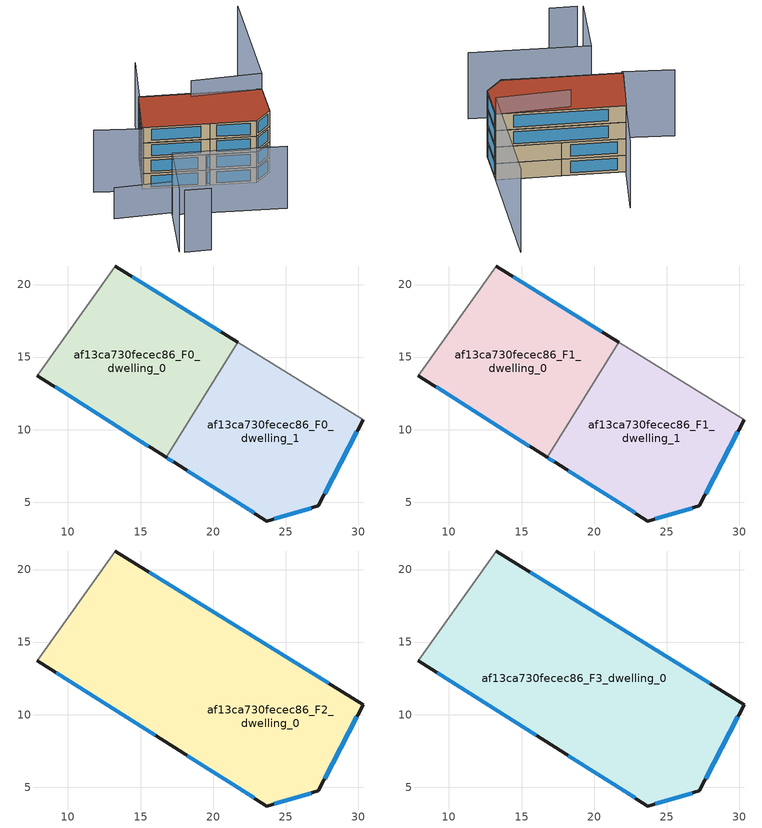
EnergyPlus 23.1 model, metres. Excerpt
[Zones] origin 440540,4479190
af13ca730fecec86_F0_dwelling_0
 floor ground (EU_floor_Construction): 16.78,8.08 21.71,16.03 13.25,21.28 7.9,13.73 z0
 wall outside (EU_wall_Construction): 13.25,21.28 21.71,16.03 / 16.78,8.08 7.9,13.73 z0:3
 wall adiabatic (EU_wall_Construction): 7.9,13.73 13.25,21.28 z0:3
 wall to af13ca730fecec86_F0_dwelling_1 (EU_wall_Construction): 21.71,16.03 16.78,8.08 z0:3
 window (EU_Window_Construction): 14.42,20.55 20.53,16.76 / 15.55,8.87 9.13,12.94 z0.42:2.58
af13ca730fecec86_F0_dwelling_1
 floor ground (EU_floor_Construction): 27.27,4.74 30.34,10.67 21.71,16.03 16.78,8.08 17.33,7.74 23.72,3.7 z0
 wall outside (EU_wall_Construction): 30.34,10.67 27.27,4.74 23.72,3.7 17.33,7.74 16.78,8.08 z0:3
 wall adiabatic (EU_wall_Construction): 21.71,16.03 30.34,10.67 z0:3
 window (EU_Window_Construction): 22.83,4.26 18.21,7.18 / 17.25,7.78 16.85,8.04 / 29.91,9.85 27.69,5.56 / 26.77,4.59 24.21,3.84 z0.42:2.58
af13ca730fecec86_F1_dwelling_0
 floor to af13ca730fecec86_F0_dwelling_0 (EU_floor_Construction): 16.78,8.08 21.71,16.03 13.25,21.28 7.9,13.73 z3
 wall outside (EU_wall_Construction): 13.25,21.28 21.71,16.03 / 16.78,8.08 7.9,13.73 z3:6
 wall adiabatic (EU_wall_Construction): 7.9,13.73 13.25,21.28 z3:6
 wall to af13ca730fecec86_F1_dwelling_1 (EU_wall_Construction): 21.71,16.03 16.78,8.08 z3:6
 window (EU_Window_Construction): 14.42,20.55 20.53,16.76 / 15.55,8.87 9.13,12.94 z3.42:5.58
af13ca730fecec86_F1_dwelling_1
 floor to af13ca730fecec86_F0_dwelling_1 (EU_floor_Construction): 27.27,4.74 30.34,10.67 21.71,16.03 16.78,8.08 17.33,7.74 23.71,3.7 z3
 wall outside (EU_wall_Construction): 30.34,10.67 27.27,4.74 23.72,3.7 17.33,7.74 16.78,8.08 z3:6
 wall adiabatic (EU_wall_Construction): 21.71,16.03 30.34,10.67 z3:6
 window (EU_Window_Construction): 22.83,4.26 18.21,7.18 / 17.25,7.78 16.85,8.04 / 29.91,9.85 27.69,5.56 / 26.77,4.59 24.21,3.84 z3.42:5.58
af13ca730fecec86_F2_dwelling_0
 floor to af13ca730fecec86_F1_dwelling_0 (EU_floor_Construction): 16.78,8.09 21.71,16.03 13.25,21.28 7.9,13.73 z6
 floor to af13ca730fecec86_F1_dwelling_1 (EU_floor_Construction): 27.27,4.74 30.34,10.67 21.71,16.03 16.78,8.09 17.33,7.74 23.71,3.7 z6
 wall outside (EU_wall_Construction): 13.25,21.28 30.34,10.67 27.27,4.74 23.72,3.7 17.33,7.74 7.9,13.73 z6:9
 wall adiabatic (EU_wall_Construction): 7.9,13.73 13.25,21.28 z6:9
 window (EU_Window_Construction): 22.83,4.26 18.21,7.18 / 16.02,8.57 9.21,12.9 / 15.62,19.81 27.97,12.15 / 29.91,9.85 27.69,5.56 / 26.77,4.59 24.21,3.84 z6.42:8.58
af13ca730fecec86_F3_dwelling_0
 floor to af13ca730fecec86_F2_dwelling_0 (EU_floor_Construction): 27.27,4.74 30.34,10.67 13.25,21.28 7.9,13.73 17.33,7.74 23.71,3.7 z9
 wall outside (EU_wall_Construction): 13.25,21.28 30.34,10.67 27.27,4.74 23.72,3.7 17.33,7.74 7.9,13.73 z9:12
 wall adiabatic (EU_wall_Construction): 7.9,13.73 13.25,21.28 z9:12
 window (EU_Window_Construction): 22.83,4.26 18.21,7.18 / 16.02,8.57 9.21,12.9 / 15.62,19.81 27.97,12.15 / 29.91,9.85 27.69,5.56 / 26.77,4.59 24.21,3.84 z9.42:11.58
 roof outside (EU_roof_Construction): 30.34,10.67 27.27,4.74 23.72,3.7 17.33,7.74 7.9,13.73 13.25,21.28 z12
shading: 1.62,-5.28 5.36,-7.46 / 0.95,-4.69 6.93,4.72 / 6.93,4.72 22.86,-5.4 / 19.11,29.57 7.83,13.35 / 7.83,13.35 1.18,17.98 z0:12; -1.1,9.75 7.31,5.27 z0:6; 39.92,28.9 30.34,10.67 / 30.34,10.67 19.97,16.13 z0:15
[Building]
EU S2 Campaign: North Axis=0; Terrain=City; Solar Distribution=FullExterior
[Site:Location]
Madrid: Latitude=40.5; Longitude=-3.5; Time Zone=1; Elevation=609
[SizingPeriod:WeatherFileDays]
AnnualSizingPeriod: Begin Month=1; Begin Day of Month=1; End Month=12; End Day of Month=31; Day of Week for Start Day=Monday; Use Weather File Daylight Saving Period=No; Use Weather File Rain and Snow Indicators=No
[MATERIAL]
EU_InternalMass_Material: Roughness=MediumRough; Thickness=0.1; Conductivity=1; Density=1800; Specific Heat=900; Thermal Absorptance=0.9; Solar Absorptance=0.7; Visible Absorptance=0.7
[MATERIAL:NOMASS] Roughness=MediumRough; Thermal Absorptance=0.9; Solar Absorptance=0.7; Visible Absorptance=0.7
Name | Thermal Resistance
EU_wall_NoMass | 1.60022
EU_roof_NoMass | 1.57597
EU_floor_NoMass | 0.470652
[WINDOWMATERIAL:SIMPLEGLAZINGSYSTEM]
EU_Window_SimpleGlazing: UFactor=3.28802; Solar Heat Gain Coefficient=0.85; Visible Transmittance=0.85
[CONSTRUCTION]
EU_wall_Construction: EU_wall_NoMass
EU_roof_Construction: EU_roof_NoMass
EU_floor_Construction: EU_floor_NoMass
EU_InternalMass_Construction: EU_InternalMass_Material
EU_Window_Construction: EU_Window_SimpleGlazing
[ZONE] Type=1; Multiplier=1; Ceiling Height=autocalculate; Floor Area=autocalculate; Part of Total Floor Area=Yes
Name | Volume
af13ca730fecec86_F0_dwelling_0 | 285.506
af13ca730fecec86_F1_dwelling_0 | 285.505
af13ca730fecec86_F2_dwelling_0 | 570.999
af13ca730fecec86_F3_dwelling_0 | 571
af13ca730fecec86_F0_dwelling_1; af13ca730fecec86_F1_dwelling_1 | 285.501
[INTERNALMASS] Construction=EU_InternalMass_Construction
Name | Zone or ZoneList | Surface Area
af13ca730fecec86_F0_dwelling_0_EU_InternalMass | af13ca730fecec86_F0_dwelling_0 | 95.1667
af13ca730fecec86_F0_dwelling_1_EU_InternalMass | af13ca730fecec86_F0_dwelling_1 | 95.1685
af13ca730fecec86_F1_dwelling_0_EU_InternalMass | af13ca730fecec86_F1_dwelling_0 | 95.1667
af13ca730fecec86_F1_dwelling_1_EU_InternalMass | af13ca730fecec86_F1_dwelling_1 | 95.1685
af13ca730fecec86_F2_dwelling_0_EU_InternalMass | af13ca730fecec86_F2_dwelling_0 | 190.333
af13ca730fecec86_F3_dwelling_0_EU_InternalMass | af13ca730fecec86_F3_dwelling_0 | 190.333
[OTHEREQUIPMENT] Fuel Type=Electricity; Design Level Calculation Method=Watts/Area; Power per Zone Floor Area=1; Fraction Latent=0; Fraction Radiant=0; Fraction Lost=0; Carbon Dioxide Generation Rate=0; EndUse Subcategory=EU_Step8_InternalGains
Name | Zone or ZoneList or Space or SpaceList | Schedule
EU_Step8_InternalGain_af13ca730fecec86_F0_dwelling_0_f000 | af13ca730fecec86_F0_dwelling_0 | EU_Step8_GainSchedule_af13ca730fecec86_F0_dwelling_0_f000
EU_Step8_InternalGain_af13ca730fecec86_F0_dwelling_1_f000 | af13ca730fecec86_F0_dwelling_1 | EU_Step8_GainSchedule_af13ca730fecec86_F0_dwelling_1_f000
EU_Step8_InternalGain_af13ca730fecec86_F1_dwelling_0_f000 | af13ca730fecec86_F1_dwelling_0 | EU_Step8_GainSchedule_af13ca730fecec86_F1_dwelling_0_f000
EU_Step8_InternalGain_af13ca730fecec86_F1_dwelling_1_f000 | af13ca730fecec86_F1_dwelling_1 | EU_Step8_GainSchedule_af13ca730fecec86_F1_dwelling_1_f000
EU_Step8_InternalGain_af13ca730fecec86_F2_dwelling_0_f000 | af13ca730fecec86_F2_dwelling_0 | EU_Step8_GainSchedule_af13ca730fecec86_F2_dwelling_0_f000
EU_Step8_InternalGain_af13ca730fecec86_F3_dwelling_0_f000 | af13ca730fecec86_F3_dwelling_0 | EU_Step8_GainSchedule_af13ca730fecec86_F3_dwelling_0_f000
[ZONEVENTILATION:DESIGNFLOWRATE] Schedule=EU_AlwaysOn; Design Flow Rate Calculation Method=AirChanges/Hour; Air Changes per Hour=0.480704; Ventilation Type=Natural; Fan Pressure Rise=0; Fan Total Efficiency=1; Constant Term Coefficient=1; Temperature Term Coefficient=0; Velocity Term Coefficient=0; Velocity Squared Term Coefficient=0; Minimum Indoor Temperature=-100; Maximum Indoor Temperature=100; Delta Temperature=-100; Minimum Outdoor Temperature=-100; Maximum Outdoor Temperature=100; Maximum Wind Speed=40
Name | Zone or ZoneList or Space or SpaceList
EU_ConstantAir_af13ca730fecec86_F0_dwelling_0 | af13ca730fecec86_F0_dwelling_0
EU_ConstantAir_af13ca730fecec86_F0_dwelling_1 | af13ca730fecec86_F0_dwelling_1
EU_ConstantAir_af13ca730fecec86_F1_dwelling_0 | af13ca730fecec86_F1_dwelling_0
EU_ConstantAir_af13ca730fecec86_F1_dwelling_1 | af13ca730fecec86_F1_dwelling_1
EU_ConstantAir_af13ca730fecec86_F2_dwelling_0 | af13ca730fecec86_F2_dwelling_0
EU_ConstantAir_af13ca730fecec86_F3_dwelling_0 | af13ca730fecec86_F3_dwelling_0
[HVACTEMPLATE:THERMOSTAT] Constant Heating Setpoint=20; Constant Cooling Setpoint=50
EU_HeatOnly_af13ca730fecec86_F0_dwelling_0; EU_HeatOnly_af13ca730fecec86_F0_dwelling_1; EU_HeatOnly_af13ca730fecec86_F1_dwelling_0; EU_HeatOnly_af13ca730fecec86_F1_dwelling_1; EU_HeatOnly_af13ca730fecec86_F2_dwelling_0; EU_HeatOnly_af13ca730fecec86_F3_dwelling_0
[HVACTEMPLATE:ZONE:IDEALLOADSAIRSYSTEM] System Availability Schedule=EU_AlwaysOn; Maximum Heating Supply Air Temperature=50; Minimum Cooling Supply Air Temperature=13; Maximum Heating Supply Air Humidity Ratio=0.0156; Minimum Cooling Supply Air Humidity Ratio=0.0077; Heating Limit=NoLimit; Cooling Limit=NoLimit; Heating Availability Schedule=EU_AlwaysOn; Cooling Availability Schedule=EU_CoolingOff; Dehumidification Control Type=ConstantSensibleHeatRatio; Cooling Sensible Heat Ratio=0.7; Dehumidification Setpoint=60; Humidification Control Type=None; Humidification Setpoint=30; Outdoor Air Method=None; Outdoor Air Flow Rate per Person=0.00944; Outdoor Air Flow Rate per Zone Floor Area=0; Outdoor Air Flow Rate per Zone=0; Demand Controlled Ventilation Type=None; Outdoor Air Economizer Type=NoEconomizer; Heat Recovery Type=None; Sensible Heat Recovery Effectiveness=0.7; Latent Heat Recovery Effectiveness=0.65
Name | Template Thermostat
af13ca730fecec86_F0_dwelling_0 | EU_HeatOnly_af13ca730fecec86_F0_dwelling_0
af13ca730fecec86_F0_dwelling_1 | EU_HeatOnly_af13ca730fecec86_F0_dwelling_1
af13ca730fecec86_F1_dwelling_0 | EU_HeatOnly_af13ca730fecec86_F1_dwelling_0
af13ca730fecec86_F1_dwelling_1 | EU_HeatOnly_af13ca730fecec86_F1_dwelling_1
af13ca730fecec86_F2_dwelling_0 | EU_HeatOnly_af13ca730fecec86_F2_dwelling_0
af13ca730fecec86_F3_dwelling_0 | EU_HeatOnly_af13ca730fecec86_F3_dwelling_0
[SIZING:ZONE] Zone Cooling Design Supply Air Temperature Input Method=SupplyAirTemperature; Zone Cooling Design Supply Air Temperature=13; Zone Heating Design Supply Air Temperature Input Method=SupplyAirTemperature; Zone Heating Design Supply Air Temperature=50; Zone Cooling Design Supply Air Humidity Ratio=0.008; Zone Heating Design Supply Air Humidity Ratio=0.008; Cooling Design Air Flow Method=DesignDay; Cooling Design Air Flow Rate=0; Cooling Minimum Air Flow per Zone Floor Area=0.000762; Cooling Minimum Air Flow=0; Cooling Minimum Air Flow Fraction=0.2; Heating Design Air Flow Method=DesignDay; Heating Design Air Flow Rate=0; Heating Maximum Air Flow per Zone Floor Area=0.002032; Heating Maximum Air Flow=0.141576; Heating Maximum Air Flow Fraction=0.3; Account for Dedicated Outdoor Air System=No; Dedicated Outdoor Air System Control Strategy=NeutralSupplyAir; Dedicated Outdoor Air Low Setpoint Temperature for Design=autosize; Dedicated Outdoor Air High Setpoint Temperature for Design=autosize; Zone Load Sizing Method=Sensible Load Only No Latent Load; Zone Latent Cooling Design Supply Air Humidity Ratio Input Method=HumidityRatioDifference; Zone Cooling Design Supply Air Humidity Ratio Difference=0.005; Zone Latent Heating Design Supply Air Humidity Ratio Input Method=HumidityRatioDifference; Zone Humidification Design Supply Air Humidity Ratio Difference=0.005
af13ca730fecec86_F0_dwelling_0; af13ca730fecec86_F0_dwelling_1; af13ca730fecec86_F1_dwelling_0; af13ca730fecec86_F1_dwelling_1; af13ca730fecec86_F2_dwelling_0; af13ca730fecec86_F3_dwelling_0
[SCHEDULE:CONSTANT]
Name | Hourly Value
EU_AlwaysOn | 1
EU_CoolingOff | 0
[SCHEDULE:FILE] Column Number=1; Rows to Skip at Top=0; Number of Hours of Data=8760; Column Separator=Comma; Interpolate to Timestep=No; Minutes per Item=60; Adjust Schedule for Daylight Savings=Yes
Name | File
EU_Step8_GainSchedule_af13ca730fecec86_F0_dwelling_0_f000 | ../../schedules/af13ca730fecec86/af13ca730fecec86_F0_dwelling_0_f000_gain.csv
EU_Step8_GainSchedule_af13ca730fecec86_F0_dwelling_1_f000 | ../../schedules/af13ca730fecec86/af13ca730fecec86_F0_dwelling_1_f000_gain.csv
EU_Step8_GainSchedule_af13ca730fecec86_F1_dwelling_0_f000 | ../../schedules/af13ca730fecec86/af13ca730fecec86_F1_dwelling_0_f000_gain.csv
EU_Step8_GainSchedule_af13ca730fecec86_F1_dwelling_1_f000 | ../../schedules/af13ca730fecec86/af13ca730fecec86_F1_dwelling_1_f000_gain.csv
EU_Step8_GainSchedule_af13ca730fecec86_F2_dwelling_0_f000 | ../../schedules/af13ca730fecec86/af13ca730fecec86_F2_dwelling_0_f000_gain.csv
EU_Step8_GainSchedule_af13ca730fecec86_F3_dwelling_0_f000 | ../../schedules/af13ca730fecec86/af13ca730fecec86_F3_dwelling_0_f000_gain.csv
